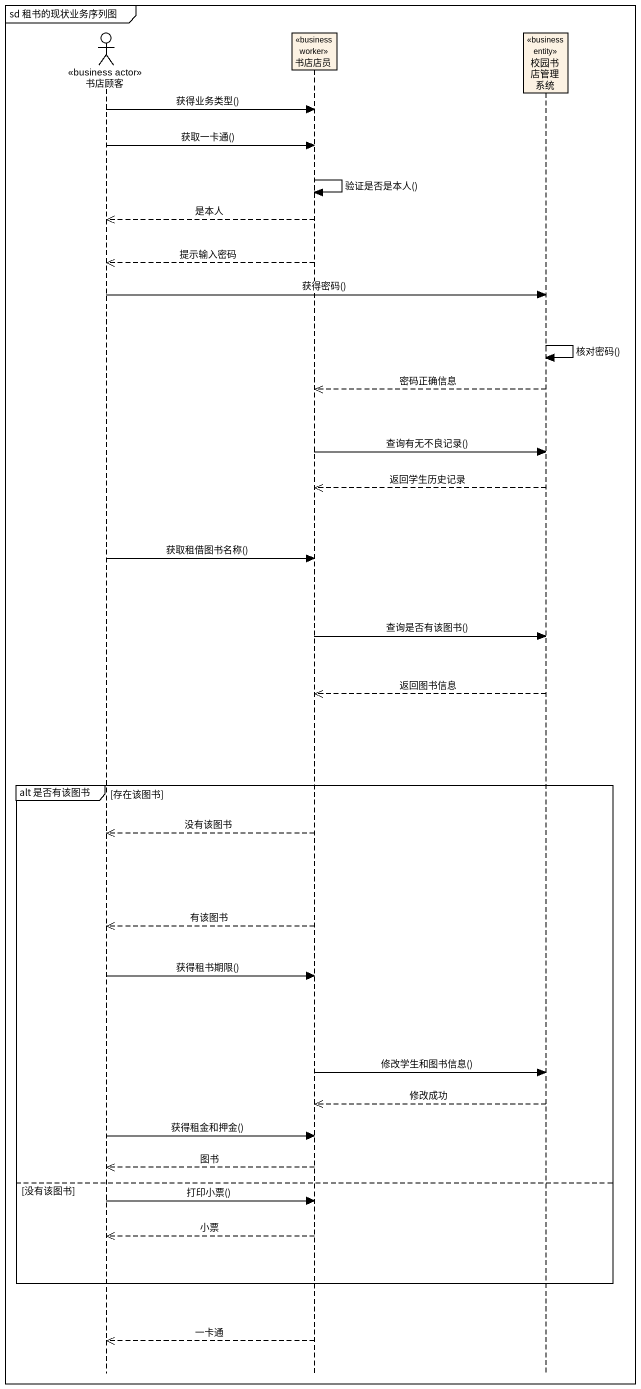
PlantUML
@startuml
mainframe sd 租书的现状业务序列图
hide footbox
actor 书店顾客 <<business actor>>
participant 书店店员 <<business worker>>
participant 校园书店管理系统 <<business entity>>

书店顾客 -> 书店店员 : 获得业务类型()
书店顾客 -> 书店店员 : 获取一卡通()
书店店员 -> 书店店员 : 验证是否是本人()
书店店员 -->> 书店顾客 : 是本人
书店店员 -->> 书店顾客 : 提示输入密码
书店顾客 -> 校园书店管理系统 : 获得密码()
校园书店管理系统 -> 校园书店管理系统 : 核对密码()
校园书店管理系统 -->> 书店店员 : 密码正确信息
书店店员 -> 校园书店管理系统 : 查询有无不良记录()
校园书店管理系统 -->> 书店店员 : 返回学生历史记录
书店顾客 -> 书店店员 : 获取租借图书名称()
书店店员 -> 校园书店管理系统 : 查询是否有该图书()
校园书店管理系统 -->> 书店店员 : 返回图书信息
group alt 是否有该图书 [存在该图书]
  书店店员 -->> 书店顾客 : 没有该图书
  书店店员 -->> 书店顾客 : 有该图书
  书店顾客 -> 书店店员 : 获得租书期限()
  书店店员 -> 校园书店管理系统 : 修改学生和图书信息()
  校园书店管理系统 -->> 书店店员 : 修改成功
  书店顾客 -> 书店店员 : 获得租金和押金()
  书店店员 -->> 书店顾客 : 图书
else 没有该图书
  书店顾客 -> 书店店员 : 打印小票()
  书店店员 -->> 书店顾客 : 小票
end
书店店员 -->> 书店顾客 : 一卡通
@enduml
